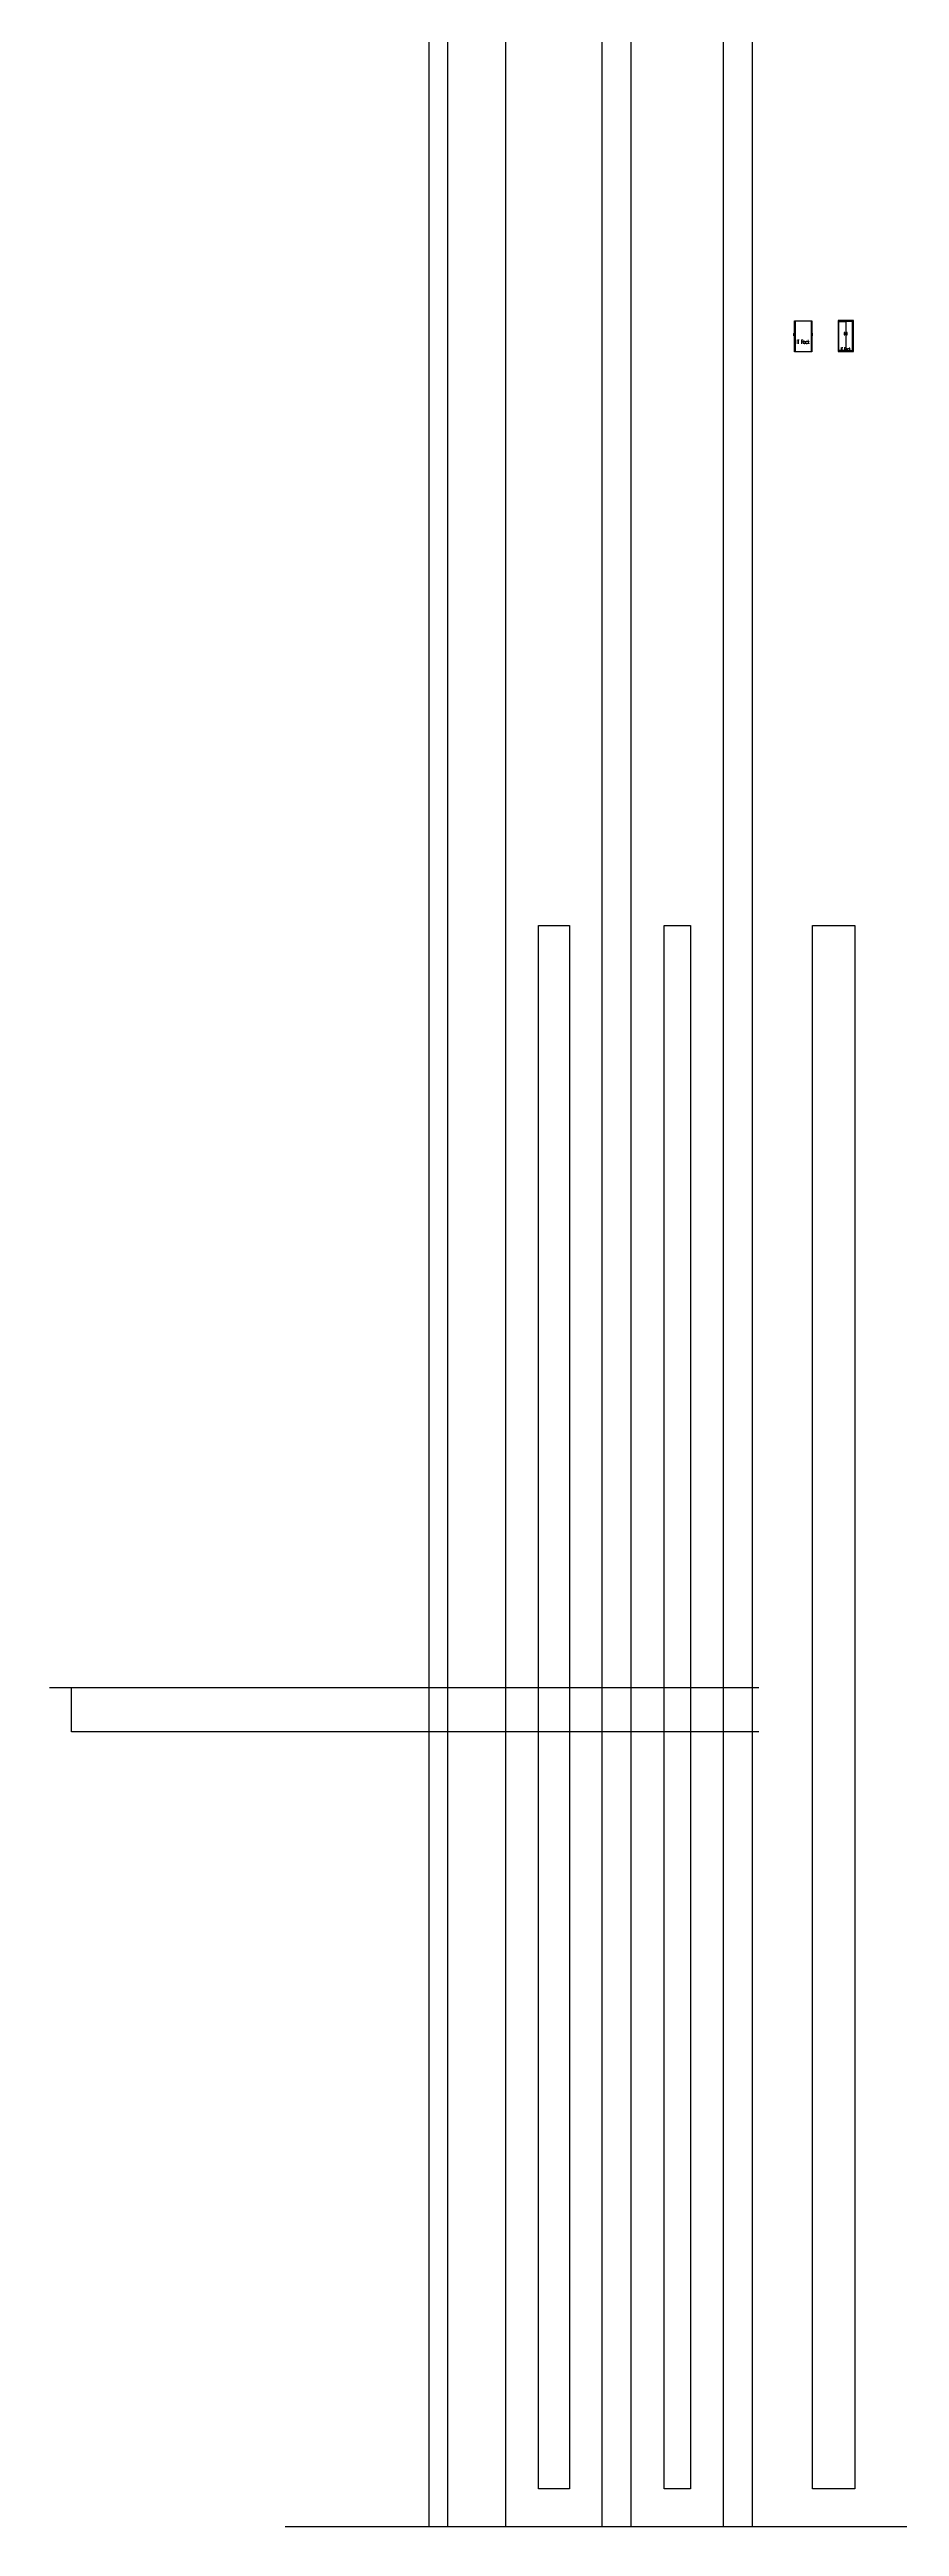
# Model space of a CAD drawing. Header units: millimetres. Extents: x -192235 to 515711, y 45168 to 947868.
# Drawn here: x 83204 to 127251, y 488080 to 616298 of the extents above; entities that cross this region are included whole.
import ezdxf
from ezdxf.enums import TextEntityAlignment as Align

# ---------------------------------------------------------------- set-up
doc = ezdxf.new("R2010")
doc.units = ezdxf.units.MM
doc.header["$LTSCALE"] = 1000
doc.layers.add('0-tool', color=1, linetype='Continuous')
doc.layers.add('eq-IT', color=140, linetype='Continuous')
doc.styles.add('aa-txt', font='simplex.shx', dxfattribs={"width": 0.7, "bigfont": 'chineset.shx'})

# ---------------------------------------------------------------- blocks, each defined once
blk = doc.blocks.new('IT-L25-s')
at = {"layer": 'eq-IT'}
for p, q in [((30, 1600), (30, 0)), ((870, 1600), (870, 0)), ((-30, 830), (-30, 955)), ((-20, 830), (-20, 955)), ((0, 952.5), (-20, 952.5)), ((0, 947.5), (-20, 947.5)), ((900, 952.5), (920, 952.5)), ((900, 947.5), (920, 947.5)), ((920, 830), (920, 955)), ((930, 830), (930, 955))]:
    blk.add_line(p, q, dxfattribs=at)
blk.add_lwpolyline([(0, 1600), (900, 1600), (900, 0), (0, 0)], close=True, dxfattribs=at)
for centre, start, end in [((-25, 955), 0, 180), ((-25, 830), 180, 0), ((925, 955), 0, 180), ((925, 830), 180, 0)]:
    blk.add_arc(centre, 5, start, end, dxfattribs=at)
at = {"layer": 'eq-IT', "style": 'aa-txt', "width": 0.55}
blk.add_text('IT Rack', height=200, dxfattribs=at).set_placement((450, 420), align=Align.CENTER)
blk = doc.blocks.new('IT-L25-f')
at = {"layer": 'eq-IT'}
for points in [[(800, 1600), (0, 1600), (0, 0), (800, 0)], [(350, 990), (320, 990), (320, 860), (350, 860)], [(325, 985), (325, 891), (345, 891), (345, 985)], [(325, 889), (325, 865), (345, 865), (345, 889)], [(480, 990), (450, 990), (450, 860), (480, 860)], [(455, 985), (455, 891), (475, 891), (475, 985)], [(455, 889), (455, 865), (475, 865), (475, 889)]]:
    blk.add_lwpolyline(points, close=True, dxfattribs=at)
blk.add_lwpolyline([(400, 50), (50, 50), (50, 1550), (400, 1550), (400, 50), (750, 50), (750, 1550), (400, 1550)], dxfattribs=at)
at = {"layer": 'eq-IT', "style": 'aa-txt', "width": 0.55}
blk.add_text('IT Rack', height=150, dxfattribs=at).set_placement((400, 55), align=Align.CENTER)

msp = doc.modelspace()

# ---------------------------------------------------------------- linework, layer by layer
for p, q in [((102871.04486, 488079.7429), (102871.04486, 756939.10946)), ((103851.90683, 488079.7429), (103851.90683, 756939.10946)), ((106852.20458, 488079.7429), (106852.20458, 756939.10946)), ((111846.05559, 488079.7429), (111846.05559, 756939.10946)), ((113351.93473, 488079.7429), (113351.93473, 756939.10946)), ((118137.63175, 488079.7429), (118137.63175, 756939.10946)), ((119639, 488079.7429), (119639, 756939.10946)), ((119965, 531482.97452), (83204.3902, 531482.97452)), ((84338.22577, 529207.75258), (84338.22577, 531482.97452)), ((119965, 529207.75258), (84338.22577, 529207.75258)), ((95411.60768, 488079.7429), (196561.41754, 488079.7429))]:
    msp.add_line(p, q)
at = {"layer": '0-tool'}
for points in [[(110148.55559, 490020.74899), (108548.50458, 490020.74899), (108548.50458, 570958.71611), (110148.55559, 570958.71611)], [(116425.20045, 490020.74899), (115049.43473, 490020.74899), (115049.43473, 570958.71611), (116425.20045, 570958.71611)], [(124930, 490020.74899), (122744, 490020.74899), (122744, 570958.71611), (124930, 570958.71611)]]:
    msp.add_lwpolyline(points, close=True, dxfattribs=at)

# ---------------------------------------------------------------- block references
at = {"layer": 'eq-IT'}
for name, p in [('IT-L25-s', (121805.84964, 600648.24652)), ('IT-L25-f', (124064.41832, 600667.96642))]:
    msp.add_blockref(name, p, dxfattribs=at)

doc.saveas('drawing.dxf')
